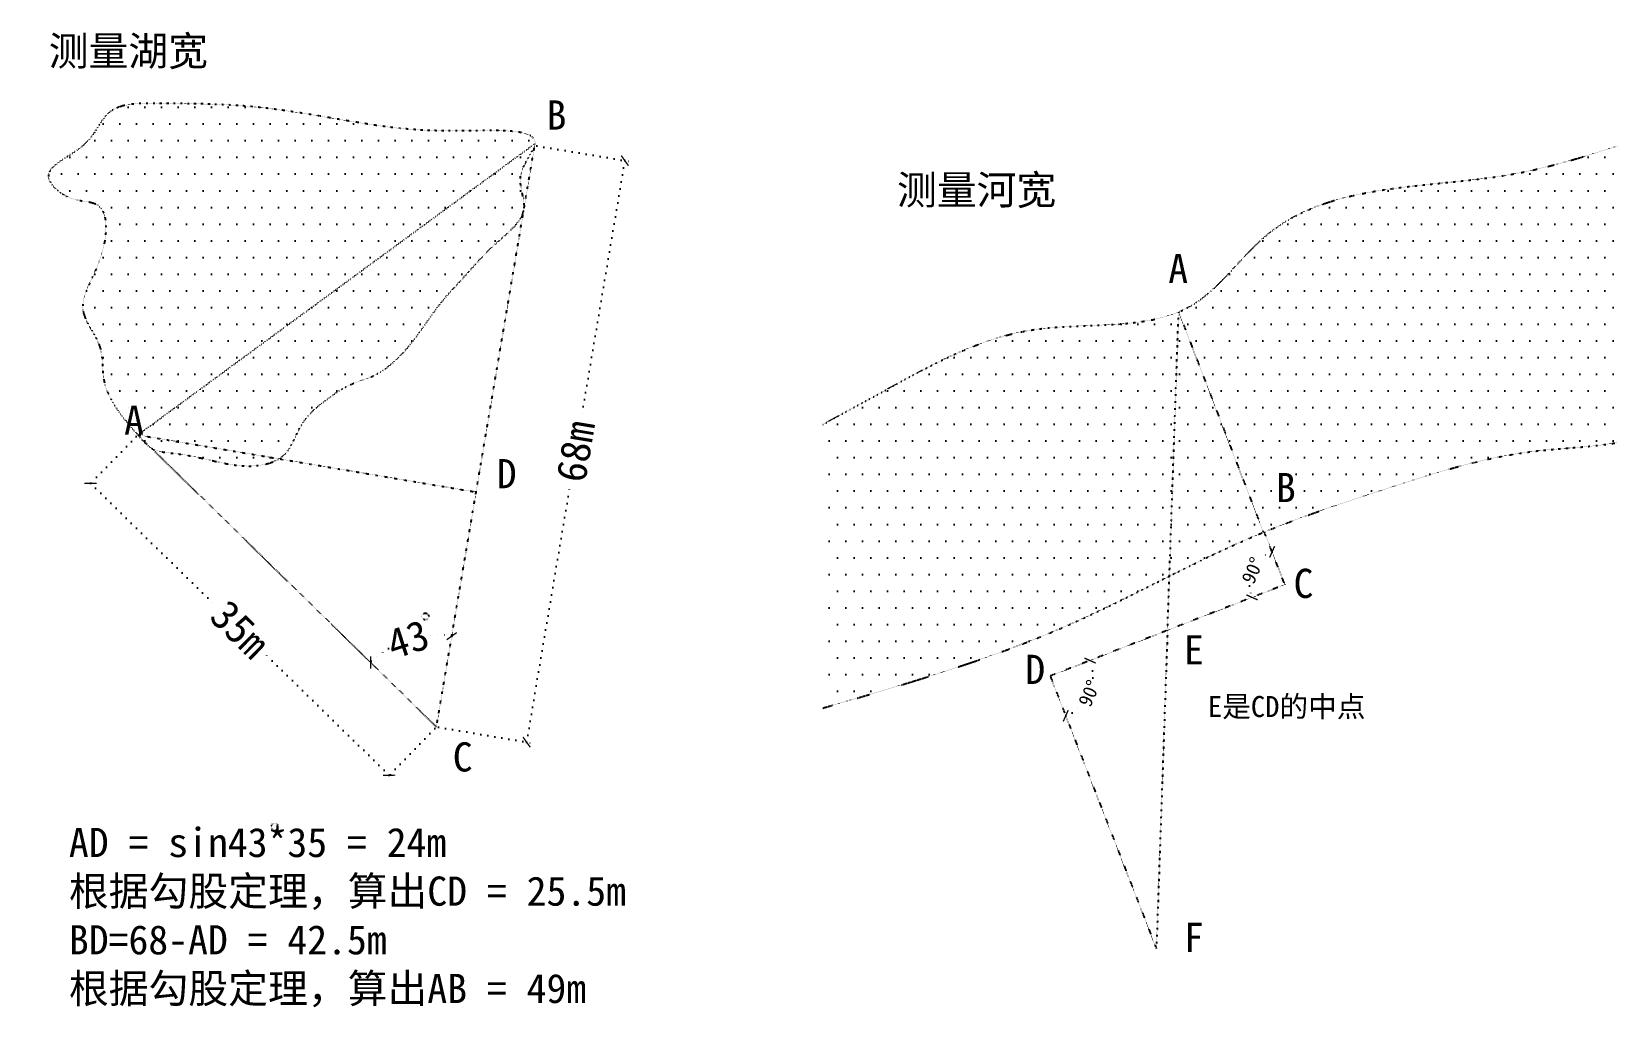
# Model space of a CAD drawing. Header units: millimetres. Extents: x 6147 to 7504, y 2515 to 3351.
import ezdxf

# ---------------------------------------------------------------- set-up
doc = ezdxf.new("R2010")
doc.units = ezdxf.units.MM
doc.header["$LTSCALE"] = 2
doc.linetypes.add('ACAD_ISO07W100', pattern=[3, 0, -3])
doc.linetypes.add('DOT', pattern=[0.25, 0, -0.25])
doc.styles.get("Standard").update_dxf_attribs({"font": ''})
doc.styles.add('w', font='', dxfattribs={"height": 25})
doc.styles.get('Standard').set_extended_font_data('SimSun')
doc.styles.get('w').set_extended_font_data('SimSun')
doc.dimstyles.new('w', dxfattribs={"dimscale": 3, "dimtxt": 8.5, "dimasz": 2.5, "dimexe": 1.25, "dimexo": 0.625, "dimtad": 0, "dimtxsty": 'Standard', "dimblk": 'ARCHTICK', "dimcen": 2.5, "dimclrd": 5, "dimclre": 5, "dimadec": 0, "dimazin": 0, "dimtfac": 1, "dimtmove": 0, "dimatfit": 3, "dimfxl": 1, "dimarcsym": 0})

# ---------------------------------------------------------------- blocks, each defined once
blk = doc.blocks.new('_ArchTick')
at = {"color": 0, "linetype": 'ByBlock', "const_width": 0.15}
blk.add_lwpolyline([(-0.5, -0.5), (0.5, 0.5)], dxfattribs=at)
blk = doc.blocks.new('*D20')
at = {"color": 5, "linetype": 'ACAD_ISO07W100', "lineweight": -2}
for p, q in [((6579.3, 3253.1), (6658.3, 3239.8)), ((6654.6, 3240.4), (6617.2, 3019.2)), ((6570.5, 2742.4), (6607.9, 2963.6)), ((6495.1, 2755.2), (6574.2, 2741.8))]:
    blk.add_line(p, q, dxfattribs=at)
at = {"layer": 'Defpoints', "color": 0, "linetype": 'DOT'}
for p in [(6577.4, 3253.4), (6493.3, 2755.5), (6570.5, 2742.4)]:
    blk.add_point(p, dxfattribs=at)
at = {"color": 5, "linetype": 'DOT', "lineweight": -2, "xscale": 7.5, "yscale": 7.5, "zscale": 7.5}
for p, rotation in [((6654.6, 3240.4), 80.4097028255962), ((6570.5, 2742.4), 260.4097028255962)]:
    blk.add_blockref('_ArchTick', p, dxfattribs=dict(at, rotation=rotation))
at = {"color": 0, "linetype": 'DOT', "insert": (6612.5, 2991.4), "char_height": 25.5, "attachment_point": 5, "rotation": 80.4097}
blk.add_mtext('68m', dxfattribs=at)
blk = doc.blocks.new('*D21')
at = {"color": 5, "linetype": 'ACAD_ISO07W100', "lineweight": -2}
for p, q in [((6236.3, 3004.2), (6194.5, 2961.4)), ((6197.1, 2964.1), (6305, 2858.6)), ((6452.8, 2714.1), (6344.9, 2819.6)), ((6492, 2754.1), (6450.2, 2711.4))]:
    blk.add_line(p, q, dxfattribs=at)
at = {"layer": 'Defpoints', "color": 0, "linetype": 'DOT'}
for p in [(6237.6, 3005.5), (6493.3, 2755.5), (6452.8, 2714.1)]:
    blk.add_point(p, dxfattribs=at)
at = {"color": 5, "linetype": 'DOT', "lineweight": -2, "xscale": 7.5, "yscale": 7.5, "zscale": 7.5}
for p, rotation in [((6197.1, 2964.1), 135.6329738667672), ((6452.8, 2714.1), 315.6329738667672)]:
    blk.add_blockref('_ArchTick', p, dxfattribs=dict(at, rotation=rotation))
at = {"color": 0, "linetype": 'DOT', "insert": (6325, 2839.1), "char_height": 25.5, "attachment_point": 5, "rotation": 315.633}
blk.add_mtext('35m', dxfattribs=at)
blk = doc.blocks.new('*D22')
at = {"color": 5, "linetype": 'ACAD_ISO07W100', "lineweight": -2}
for start, end in [(80.4097, 94.6414), (121.4013, 135.633)]:
    blk.add_arc((6493.3, 2755.5), 78.8, start, end, dxfattribs=at)
at = {"layer": 'Defpoints', "color": 0, "linetype": 'DOT'}
for p in [(6577.7, 3255.1), (6237.6, 3005.5), (6481.2, 2833.3), (6493.3, 2755.5), (6493.3, 2755.5)]:
    blk.add_point(p, dxfattribs=at)
at = {"color": 5, "linetype": 'DOT', "lineweight": -2, "xscale": 7.5, "yscale": 7.5, "zscale": 7.5}
for p, rotation in [((6506.4, 2833.2), 350.4097028255962), ((6436.9, 2810.6), 225.6329738667671)]:
    blk.add_blockref('_ArchTick', p, dxfattribs=dict(at, rotation=rotation))
at = {"color": 0, "linetype": 'DOT', "insert": (6468.9, 2830.4), "char_height": 25.5, "attachment_point": 5, "rotation": 18.0213}
blk.add_mtext('43', dxfattribs=at)
blk = doc.blocks.new('*D24')
at = {"color": 5, "linetype": 'ACAD_ISO07W100', "lineweight": -2}
for start, end in [(357.3214, 21.2772), (291.2772, 315.233)]:
    blk.add_arc((7018.8, 2799.1), 36.6, start, end, dxfattribs=at)
at = {"layer": 'Defpoints', "color": 0, "linetype": 'DOT'}
for p in [(7219.7, 2877.3), (7018.8, 2799.1), (7018.8, 2799.1), (7047.3, 2776.2), (7109.7, 2565.5)]:
    blk.add_point(p, dxfattribs=at)
at = {"color": 5, "linetype": 'DOT', "lineweight": -2, "xscale": 7.5, "yscale": 7.5, "zscale": 7.5}
for p, rotation in [((7052.9, 2812.3), 111.27717950376), ((7032.1, 2765), 201.2771795037601)]:
    blk.add_blockref('_ArchTick', p, dxfattribs=dict(at, rotation=rotation))
at = {"color": 0, "linetype": 'DOT', "insert": (7052.3, 2784.3), "char_height": 12, "attachment_point": 5, "rotation": 66.2772}
blk.add_mtext('90°', dxfattribs=at)
blk = doc.blocks.new('*D25')
at = {"color": 5, "linetype": 'ACAD_ISO07W100', "lineweight": -2}
for start, end in [(111.2772, 130.4556), (182.0987, 201.2772)]:
    blk.add_arc((7219.7, 2877.3), 30.2, start, end, dxfattribs=at)
at = {"layer": 'Defpoints', "color": 0, "linetype": 'DOT'}
for p in [(7202.3, 2922.1), (7196.2, 2896.2), (7219.7, 2877.3), (7219.7, 2877.3), (7018.8, 2799.1)]:
    blk.add_point(p, dxfattribs=at)
at = {"color": 5, "linetype": 'DOT', "lineweight": -2, "xscale": 7.5, "yscale": 7.5, "zscale": 7.5}
for p, rotation in [((7208.8, 2905.4), 21.27717950376008), ((7191.6, 2866.4), 291.27717950376)]:
    blk.add_blockref('_ArchTick', p, dxfattribs=dict(at, rotation=rotation))
at = {"color": 0, "linetype": 'DOT', "insert": (7192.1, 2889.5), "char_height": 12, "attachment_point": 5, "rotation": 66.2772}
blk.add_mtext('90°', dxfattribs=at)

msp = doc.modelspace()

# ---------------------------------------------------------------- hatches: boundary and pattern name
at = {"linetype": 'DOT'}
h = msp.add_hatch(dxfattribs=at)
h.set_pattern_fill('DOTS', color=5, scale=9, style=0)
edge = h.paths.add_edge_path()
edge.add_spline(control_points=[(6237.643, 3005.521), (6224.435, 3020.6), (6204.95, 3042.844), (6208.978, 3083.402), (6180.481, 3114.833), (6209.464, 3151.038), (6214.355, 3207.02), (6178.909, 3204.598), (6146.733, 3232.789), (6197.409, 3249.187), (6209.776, 3289.987), (6272.432, 3289.193), (6340.065, 3288.978), (6434.524, 3270.598), (6495.557, 3263.695), (6596.104, 3268.787), (6558.217, 3228.529), (6576.62, 3194.501), (6540.866, 3168.967), (6520.399, 3144.002), (6492.253, 3115.138), (6473.006, 3081.441), (6443.019, 3055.32), (6418.988, 3049.623), (6398.805, 3035.654), (6375.942, 3018.867), (6368.125, 2987.827), (6337.212, 2975.884), (6305.7, 2982.247), (6275, 2989.86), (6249.649, 2990.843), (6241.144, 3001.242), (6237.643, 3005.521)], knot_values=[0, 0, 0, 0, 56.57551227, 83.45687856, 116.47909178, 164.16794853, 211.38484916, 232.35758977, 260.15666923, 302.4364942, 336.05766391, 379.22337887, 462.60161447, 556.42368238, 644.68273061, 703.87850844, 733.36387786, 761.62419475, 801.86268335, 840.76336061, 864.12022112, 921.30576905, 957.13998689, 979.03324815, 993.85962567, 1030.54154543, 1061.52313253, 1080.5149567, 1123.07656227, 1154.94582178, 1177.786111, 1193.75686727, 1193.75686727, 1193.75686727, 1193.75686727], degree=3, periodic=0)
h = msp.add_hatch(dxfattribs=at)
h.set_pattern_fill('DOTS', color=5, scale=9, style=0)
edge = h.paths.add_edge_path()
edge.add_spline(control_points=[(7504.356, 3252.853), (7475.554, 3243.764), (7377.872, 3212.941), (7226.532, 3225.647), (7136.161, 3088.285), (7000.153, 3111.195), (6900.626, 3056.407), (6843.36, 3025.025), (6824.181, 3014.523)], knot_values=[54.24796627, 54.24796627, 54.24796627, 54.24796627, 145.58441479, 364.01848206, 450.36507147, 591.18657193, 721.25539132, 786.91741884, 786.91741884, 786.91741884, 786.91741884], degree=3, periodic=0)
edge.add_line((6824.181, 3014.523), (6824.181, 2771.64))
edge.add_spline(control_points=[(6824.181, 2771.64), (6895.591, 2792.324), (7023.84, 2829.473), (7176.072, 2917.047), (7314.163, 2961.951), (7410.775, 2993.082), (7482.823, 2995.096), (7504.356, 2998.982)], knot_values=[0, 0, 0, 0, 222.04163106, 398.77792701, 524.84175169, 652.36498071, 715.75147047, 715.75147047, 715.75147047, 715.75147047], degree=3, periodic=0)
edge.add_line((7504.356, 2998.982), (7504.356, 3252.853))

# ---------------------------------------------------------------- linework, layer by layer
for p, q in [((6237.643, 3005.521), (6577.697, 3255.053)), ((6493.285, 2755.466), (6577.697, 3255.053)), ((6237.643, 3005.521), (6493.285, 2755.466)), ((6237.643, 3005.521), (6527.267, 2956.585))]:
    msp.add_line(p, q, dxfattribs=at)
at = {"color": 5, "linetype": 'DOT'}
for p, q in [((7119.246, 2838.192), (7128.764, 3110.872)), ((7128.764, 3110.872), (7201.309, 2922.121))]:
    msp.add_line(p, q, dxfattribs=at)
at = {"color": 1, "linetype": 'DOT'}
for p, q in [((7219.716, 2877.317), (7202.268, 2922.121)), ((7219.716, 2877.317), (7018.777, 2799.067)), ((7119.246, 2838.192), (7109.729, 2565.512)), ((7018.777, 2799.067), (7109.729, 2565.512))]:
    msp.add_line(p, q, dxfattribs=at)
at = {"color": 5, "linetype": 'DOT'}
for centre in [(6483.676, 2850.028), (6354.763, 2670.002)]:
    msp.add_circle(centre, 2.985, dxfattribs=at)
msp.add_spline([(6237.643, 3005.521), (6208.298, 3053.891), (6205.154, 3080.587), (6191.005, 3110.425), (6205.154, 3155.967), (6202.01, 3203.079), (6181.573, 3207.79), (6161.136, 3226.635), (6192.577, 3254.902), (6213.014, 3281.599), (6255.46, 3289.451), (6338.779, 3286.31), (6431.53, 3272.177), (6519.565, 3265.895), (6577.731, 3254.902), (6565.525, 3228.062), (6568.299, 3199.938), (6543.146, 3168.53), (6516.421, 3140.263), (6500.701, 3122.988), (6466.115, 3077.447), (6437.818, 3055.461), (6417.382, 3047.609), (6404.805, 3039.757), (6378.08, 3014.63), (6362.36, 2987.934), (6345.067, 2980.082), (6302.621, 2983.222), (6271.351, 2989.372), (6249.061, 2994.353), (6237.643, 3005.521)], degree=3, dxfattribs=at)
for points, knots in [([(6824.181, 3014.523), (6843.36, 3025.025), (6900.626, 3056.407), (7000.153, 3111.195), (7136.161, 3088.285), (7226.532, 3225.647), (7377.872, 3212.941), (7475.554, 3243.764), (7504.356, 3252.853)], [54.24796627, 54.24796627, 54.24796627, 54.24796627, 119.90999379, 249.97881318, 390.80031364, 477.14690304, 695.58097031, 786.91741884, 786.91741884, 786.91741884, 786.91741884]), ([(6824.181, 2771.64), (6895.591, 2792.324), (7023.84, 2829.473), (7176.072, 2917.047), (7314.163, 2961.951), (7410.775, 2993.082), (7482.823, 2995.096), (7504.356, 2998.982)], [0, 0, 0, 0, 222.04163106, 398.77792701, 524.84175169, 652.36498071, 715.75147047, 715.75147047, 715.75147047, 715.75147047])]:
    msp.add_open_spline(points, degree=3, knots=knots, dxfattribs=at)

# ---------------------------------------------------------------- texts
at = {"color": 5, "linetype": 'DOT', "style": 'w'}
for s, p in [('B', (6587.562, 3266.983)), ('A', (6225.808, 3005.619)), ('D', (6544.92, 2959.862)), ('C', (6507.214, 2717.293))]:
    msp.add_text(s, height=25, dxfattribs=at).set_placement(p)
at = {"linetype": 'DOT', "style": 'w'}
for s, p in [('A', (7119.866, 3135.498)), ('B', (7212.059, 2947.958)), ('C', (7227.145, 2865.909)), ('E', (7133.276, 2808.978)), ('D', (6997.502, 2792.233)), ('F', (7133.276, 2562.832))]:
    msp.add_text(s, height=25, dxfattribs=at).set_placement(p)
at = {"linetype": 'DOT', "attachment_point": 1, "style": 'w'}
for s, insert, char_height, width in [('测量湖宽', (6161.253, 3346.847), 25, 291.18849), ('测量河宽', (6887.606, 3227.908), 25, 289.71631), ('E是CD的中点', (7153.795, 2781.924), 18, 196.45767)]:
    msp.add_mtext(s, dxfattribs=dict(at, insert=insert, char_height=char_height, width=width))
at = {"color": 5, "linetype": 'DOT', "insert": (6178.564, 2669.035), "char_height": 25, "width": 520.18722, "attachment_point": 1, "style": 'w'}
msp.add_mtext('AD = sin43*35 = 24m\\P根据勾股定理，算出CD = 25.5m\\PBD=68-AD = 42.5m\\P根据勾股定理，算出AB = 49m', dxfattribs=at)

# ---------------------------------------------------------------- dimensions: what is measured, and where the dimension line sits
at = {"color": 5, "linetype": 'DOT'}
dim = msp.add_angular_dim_2l(base=(6481.204, 2833.346), line1=((6493.285, 2755.466), (6577.697, 3255.053)), line2=((6237.643, 3005.521), (6493.285, 2755.466)), text='43', dimstyle='w', dxfattribs=at)
dim.commit()
dim.dimension.update_dxf_attribs({"geometry": '*D22', "text_midpoint": (6468.903, 2830.411)})
for p1, distance, text, picture, middle in [((6577.421, 3253.423), 78.289, '68m', '*D20', (6612.548, 2991.401)), ((6237.643, 3005.521), -57.917, '35m', '*D21', (6324.966, 2839.09))]:
    dim = msp.add_aligned_dim(p1=p1, p2=(6493.285, 2755.466), distance=distance, text=text, dimstyle='w', dxfattribs=at)
    dim.commit()
    dim.dimension.update_dxf_attribs({"geometry": picture, "text_midpoint": middle})
at = {"linetype": 'DOT'}
for base, line1, line2, picture, middle in [((7196.177, 2896.191), ((7219.716, 2877.317), (7018.777, 2799.067)), ((7219.716, 2877.317), (7202.268, 2922.121)), '*D25', (7192.094, 2889.456)), ((7047.329, 2776.173), ((7018.777, 2799.067), (7109.729, 2565.512)), ((7219.716, 2877.317), (7018.777, 2799.067)), '*D24', (7052.282, 2784.343))]:
    dim = msp.add_angular_dim_2l(base=base, line1=line1, line2=line2, dimstyle='w', override={"dimtxt": 4}, dxfattribs=at)
    dim.commit()
    dim.dimension.update_dxf_attribs({"geometry": picture, "text_midpoint": middle})

doc.saveas('drawing.dxf')
